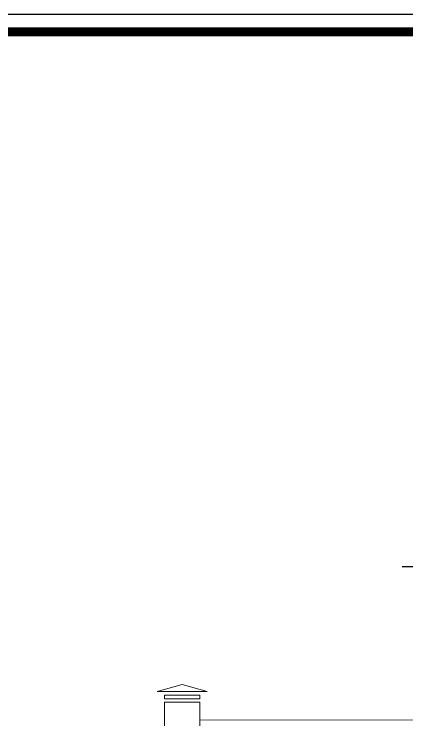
# Model space of a CAD drawing. Header units: millimetres. Extents: x 379264 to 1158416, y -283062 to 356890.
# Drawn here: x 840362 to 842567, y -6161 to -2202 of the extents above; entities that cross this region are included whole.
import ezdxf

# ---------------------------------------------------------------- set-up
doc = ezdxf.new("R2010")
doc.units = ezdxf.units.MM
doc.linetypes.add('CENTER', pattern=[2, 1.25, -0.25, 0.25, -0.25])
doc.linetypes.add('keyplan TANG 1$0$Ranh dat$0$HTT Divide', pattern=[18, 10, -2, 1, -2, 1, -2])
for name, color, linetype in [('04PM. THIN', 7, 'Continuous'), ('12PM. GRID', 8, 'CENTER'), ('BLOCK A - CHI TIET THANG 1$0$Dim 100', 1, 'Continuous'), ('BLOCK B - CHI TIET THANG 5$0$DnW', 20, 'Continuous')]:
    doc.layers.add(name, color=color, linetype=linetype)
doc.layers.add('keyplan TANG 1$0$Net Thay khac', color=250, linetype='Continuous', lineweight=15)
doc.layers.add('keyplan TANG 1$0$Ranh dat$0$Ranh dat', color=250, linetype='keyplan TANG 1$0$Ranh dat$0$HTT Divide', lineweight=40)
doc.styles.add('[PMDC2013]STYLE', font='arial.ttf', dxfattribs={"width": 0.8})
doc.dimstyles.new('BLOCK A - CHI TIET THANG 1$0$Dim 50 (A1-A2)', dxfattribs={"dimscale": 50, "dimtxt": 2.5, "dimasz": 0.7, "dimexe": 1, "dimexo": 1, "dimgap": 1, "dimtad": 1, "dimdec": 0, "dimzin": 12, "dimdsep": 46, "dimtxsty": '[PMDC2013]STYLE', "dimblk": 'ARCHTICK', "dimcen": 0, "dimdle": 1, "dimclrd": 2, "dimclre": 2, "dimclrt": 4, "dimadec": 0, "dimazin": 0, "dimtfac": 1, "dimtdec": 0, "dimtix": 1, "dimtmove": 2, "dimatfit": 3, "dimldrblk": 'ARCHTICK', "dimfxl": 1, "dimtolj": 1, "dimtzin": 0, "dimarcsym": 0})

# ---------------------------------------------------------------- blocks, each defined once
blk = doc.blocks.new('CHG_XX_Khung ten')
blk.add_lwpolyline([(15, 579), (826, 579), (826, 15), (15, 15)], close=True)
at = {"color": 4, "linetype": 'Continuous', "const_width": 1}
blk.add_lwpolyline([(17, 577), (824, 577), (824, 17), (17, 17)], close=True, dxfattribs=at)
blk = doc.blocks.new('keyplan TANG 1')
at = {"layer": 'keyplan TANG 1$0$Net Thay khac'}
blk.add_line((-131045.3, 74950), (-121044.5, 74950), dxfattribs=at)
for points in [[(-126044.9, 79950), (-119044.5, 77950), (-133045.3, 77950)], [(-131045.3, 76950), (-121044.5, 76950), (-121044.5, 75950), (-131045.3, 75950)]]:
    blk.add_lwpolyline(points, close=True, dxfattribs=at)
blk.add_lwpolyline([(-156273.3, -17954.3), (-136672.8, -17953.7, 0.41546076), (-130673, -11928), (-131045.3, 74950)], format="xyb", dxfattribs=at)
blk.add_lwpolyline([(-121044.5, 74950), (-120683.8, -12000)], dxfattribs=at)
at = {"layer": 'keyplan TANG 1$0$Ranh dat$0$Ranh dat', "ltscale": 0.1, "const_width": 200}
blk.add_lwpolyline([(107552.7, 163996.8), (107549.8, -12000), (-120672.6, -12000), (-121036.9, 70001.2), (-12359.3, 69993.1), (-12354.3, 163998.2), (107552.7, 163996.8)], close=True, dxfattribs=at)
at = {"layer": 'keyplan TANG 1$0$Ranh dat$0$Ranh dat', "ltscale": 0.1, "const_width": 100}
blk.add_lwpolyline([(26611.9, 80732.3), (31332.6, 75108), (31333.2, -12000), (-120672.6, -12000), (-121023.9, 69993.5), (-12357.2, 69991.8), (-12355.7, 83058.7), (-3202, 83058.7), (-3201.9, 80732.1), (26611.9, 80732.3)], dxfattribs=at)
blk = doc.blocks.new('_ArchTick')
at = {"color": 0, "linetype": 'ByBlock', "const_width": 0.15}
blk.add_lwpolyline([(-0.5, -0.5), (0.5, 0.5)], dxfattribs=at)
blk = doc.blocks.new('A$C0FD3766E')
at = {"layer": 'BLOCK B - CHI TIET THANG 5$0$DnW', "xscale": 0.02, "yscale": 0.02, "zscale": 0.02}
blk.add_blockref('keyplan TANG 1', (101, 575.5), dxfattribs=at)
at = {"layer": 'BLOCK A - CHI TIET THANG 1$0$Dim 100'}
blk.add_leader([(1627.8, 2453.1), (1111, 2833.4), (-1185.2, 2833.4)], dimstyle='BLOCK A - CHI TIET THANG 1$0$Dim 50 (A1-A2)', override={"dimasz": 1, "dimtad": 0}, dxfattribs=at)

msp = doc.modelspace()

# ---------------------------------------------------------------- block references
at = {"layer": '04PM. THIN', "xscale": 50, "yscale": 50, "zscale": 50}
msp.add_blockref('CHG_XX_Khung ten', (820029.92, -31152.33), dxfattribs=at)

# ---------------------------------------------------------------- next in the draw order: block references
at = {"layer": '12PM. GRID'}
msp.add_blockref('A$C0FD3766E', (843725.53, -8137.07), dxfattribs=at)

doc.saveas('drawing.dxf')
